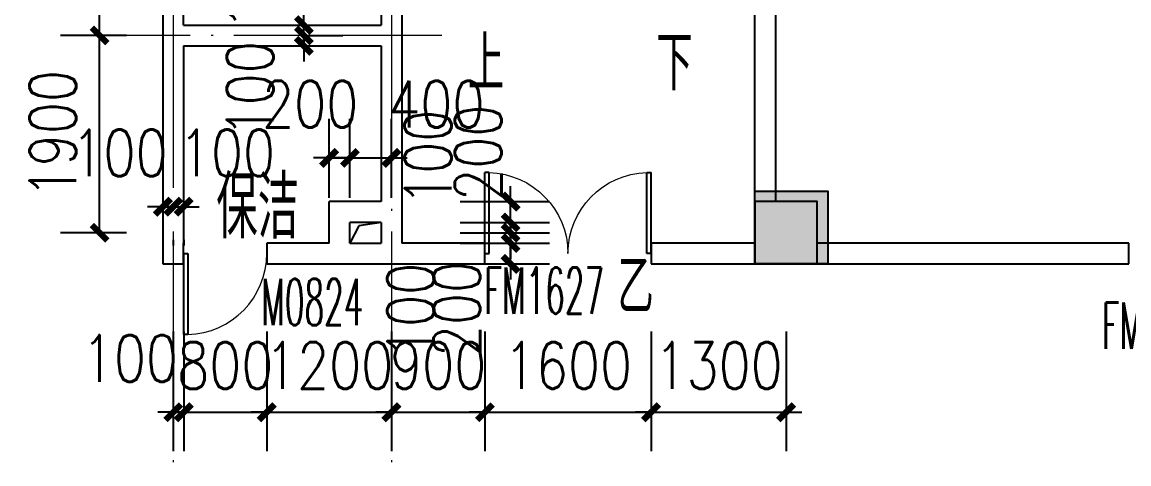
# Model space of a CAD drawing. Extents: x 1417642 to 3570900, y 124798 to 1191112.
# Drawn here: x 1504024 to 1514679, y 532146 to 536399 of the extents above; entities that cross this region are included whole.
import ezdxf

# ---------------------------------------------------------------- set-up
doc = ezdxf.new("R2010")
doc.units = 0
doc.header["$LTSCALE"] = 1000
doc.header["$MEASUREMENT"] = 0
doc.linetypes.add('DOTE', pattern=[2.42, 2, -0.2, 0.02, -0.2])
doc.layers.get('0').update_dxf_attribs({"linetype": 'CONTINUOUS'})
doc.layers.get('Defpoints').update_dxf_attribs({"linetype": 'CONTINUOUS'})
for name, color, linetype in [('colu', 2, 'CONTINUOUS'), ('COLUMN', 9, 'CONTINUOUS'), ('DIM_SYMB', 3, 'CONTINUOUS'), ('DOTE', 1, 'DOTE'), ('PUB_DIM', 3, 'CONTINUOUS'), ('PUB_HATCH', 8, 'CONTINUOUS'), ('PUB_TEXT', 40, 'CONTINUOUS'), ('tiaozheng', 20, 'CONTINUOUS'), ('WALL', 4, 'CONTINUOUS'), ('WINDOW', 2, 'CONTINUOUS'), ('WINDOW_TEXT', 7, 'CONTINUOUS'), ('柱填充 @ 1', 8, 'CONTINUOUS')]:
    doc.layers.add(name, color=color, linetype=linetype)
doc.styles.add('_TCH_DIM', font='ROMANS', dxfattribs={"width": 0.7, "bigfont": 'Z'})
doc.styles.add('_TCH_WINDOW', font='ROMANS.shx', dxfattribs={"width": 0.7, "height": 400, "bigfont": 'Z.shx'})
doc.styles.add('DIM_FONT', font='SIMPLEX.shx', dxfattribs={"width": 0.8})
doc.styles.add('Z', font='ROMANS', dxfattribs={"width": 0.7, "bigfont": 'Z'})
doc.dimstyles.new('DIMN150', dxfattribs={"dimscale": 1.5, "dimtxt": 300, "dimasz": 100, "dimexe": 250, "dimexo": 300, "dimgap": 150, "dimtad": 1, "dimdec": 0, "dimzin": 0, "dimdsep": 46, "dimtxsty": 'DIM_FONT', "dimblk": 'ARCHTICK', "dimcen": 0.09, "dimdle": 1.5, "dimclrt": 7, "dimazin": 2, "dimtfac": 1, "dimtdec": 0, "dimtix": 1, "dimtmove": 2, "dimatfit": 3, "dimldrblk": 'ARCHTICK', "dimfxl": 1, "dimtolj": 1, "dimtzin": 0, "dimarcsym": 0})

# ---------------------------------------------------------------- blocks, each defined once
blk = doc.blocks.new('5873')
at = {"layer": '柱填充 @ 1', "ltscale": 1000}
blk.add_hatch(color=256, dxfattribs=at).paths.add_polyline_path([(1575228, 706185), (1575928, 706185), (1575928, 705485), (1575228, 705485)])
at = {"layer": 'colu', "ltscale": 1000}
blk.add_lwpolyline([(1575228, 706185), (1575928, 706185), (1575928, 705485), (1575228, 705485)], close=True, dxfattribs=at)
blk = doc.blocks.new('_ArchTick')
at = {"color": 0, "linetype": 'ByBlock', "const_width": 0.4}
blk.add_lwpolyline([(-0.5, -0.5), (0.5, 0.5)], dxfattribs=at)
blk = doc.blocks.new('*D2363')
at = {"layer": 'Defpoints', "color": 0}
for p in [(1505379, 534753), (1505479, 534753), (1505479, 534622)]:
    blk.add_point(p, dxfattribs=at)
at = {"layer": 'PUB_DIM', "color": 0, "lineweight": -2}
for p, q in [((1505379, 534622), (1505229, 534622)), ((1505379, 534622), (1505479, 534622)), ((1505479, 534622), (1505629, 534622)), ((1505379, 534303), (1505379, 534247)), ((1505479, 534303), (1505479, 534247))]:
    blk.add_line(p, q, dxfattribs=at)
at = {"layer": 'PUB_DIM', "color": 0, "lineweight": -2, "xscale": 150, "yscale": 150, "zscale": 150}
blk.add_blockref('_ArchTick', (1505379, 534622), dxfattribs=at)
at = {"layer": 'PUB_DIM', "color": 0, "lineweight": -2, "xscale": 150, "yscale": 150, "zscale": 150, "rotation": 180}
blk.add_blockref('_ArchTick', (1505479, 534622), dxfattribs=at)
at = {"layer": 'PUB_DIM', "color": 7, "insert": (1504961, 535140), "char_height": 450, "attachment_point": 5, "style": 'DIM_FONT'}
blk.add_mtext('\\A1;100', dxfattribs=at)
blk = doc.blocks.new('*D2364')
at = {"layer": 'Defpoints', "color": 0}
for p in [(1505479, 534753), (1505579, 534753), (1505579, 534622)]:
    blk.add_point(p, dxfattribs=at)
at = {"layer": 'PUB_DIM', "color": 0, "lineweight": -2}
for p, q in [((1505479, 534622), (1505329, 534622)), ((1505479, 534622), (1505579, 534622)), ((1505579, 534622), (1505729, 534622)), ((1505479, 534303), (1505479, 534247)), ((1505579, 534303), (1505579, 534247))]:
    blk.add_line(p, q, dxfattribs=at)
at = {"layer": 'PUB_DIM', "color": 0, "lineweight": -2, "xscale": 150, "yscale": 150, "zscale": 150}
blk.add_blockref('_ArchTick', (1505479, 534622), dxfattribs=at)
at = {"layer": 'PUB_DIM', "color": 0, "lineweight": -2, "xscale": 150, "yscale": 150, "zscale": 150, "rotation": 180}
blk.add_blockref('_ArchTick', (1505579, 534622), dxfattribs=at)
at = {"layer": 'PUB_DIM', "color": 7, "insert": (1505996, 535140), "char_height": 450, "attachment_point": 5, "style": 'DIM_FONT'}
blk.add_mtext('\\A1;100', dxfattribs=at)
blk = doc.blocks.new('*D2365')
at = {"layer": 'Defpoints', "color": 0}
for p in [(1506318, 536371), (1506318, 536271), (1506736, 536371)]:
    blk.add_point(p, dxfattribs=at)
at = {"layer": 'PUB_DIM', "color": 0, "lineweight": -2}
for p, q in [((1506736, 536371), (1506736, 536521)), ((1506736, 536271), (1506736, 536371)), ((1506736, 536271), (1506736, 536121)), ((1506768, 536371), (1507111, 536371)), ((1506768, 536271), (1507111, 536271))]:
    blk.add_line(p, q, dxfattribs=at)
at = {"layer": 'PUB_DIM', "color": 0, "lineweight": -2, "xscale": 150, "yscale": 150, "zscale": 150}
for p, rotation in [((1506736, 536371), 270), ((1506736, 536271), 90)]:
    blk.add_blockref('_ArchTick', p, dxfattribs=dict(at, rotation=rotation))
at = {"layer": 'PUB_DIM', "color": 7, "insert": (1506218, 536789), "char_height": 450, "attachment_point": 5, "rotation": 90, "style": 'DIM_FONT'}
blk.add_mtext('\\A1;100', dxfattribs=at)
blk = doc.blocks.new('*D2366')
at = {"layer": 'Defpoints', "color": 0}
for p in [(1506318, 536271), (1506736, 536271), (1506318, 536171)]:
    blk.add_point(p, dxfattribs=at)
at = {"layer": 'PUB_DIM', "color": 0, "lineweight": -2}
for p, q in [((1506736, 536271), (1506736, 536421)), ((1506736, 536171), (1506736, 536271)), ((1506768, 536271), (1507111, 536271)), ((1506736, 536171), (1506736, 536021)), ((1506768, 536171), (1507111, 536171))]:
    blk.add_line(p, q, dxfattribs=at)
at = {"layer": 'PUB_DIM', "color": 0, "lineweight": -2, "xscale": 150, "yscale": 150, "zscale": 150}
for p, rotation in [((1506736, 536271), 270), ((1506736, 536171), 90)]:
    blk.add_blockref('_ArchTick', p, dxfattribs=dict(at, rotation=rotation))
at = {"layer": 'PUB_DIM', "color": 7, "insert": (1506218, 535753), "char_height": 450, "attachment_point": 5, "rotation": 90, "style": 'DIM_FONT'}
blk.add_mtext('\\A1;100', dxfattribs=at)
blk = doc.blocks.new('*D2373')
at = {"layer": 'Defpoints', "color": 0}
for p in [(1507179, 535092), (1506979, 534258), (1507179, 534258)]:
    blk.add_point(p, dxfattribs=at)
at = {"layer": 'PUB_DIM', "color": 0, "lineweight": -2}
for p, q in [((1506979, 534708), (1506979, 535467)), ((1507179, 534708), (1507179, 535467)), ((1506979, 535092), (1506829, 535092)), ((1506979, 535092), (1507179, 535092)), ((1507179, 535092), (1507329, 535092))]:
    blk.add_line(p, q, dxfattribs=at)
at = {"layer": 'PUB_DIM', "color": 0, "lineweight": -2, "xscale": 150, "yscale": 150, "zscale": 150}
blk.add_blockref('_ArchTick', (1506979, 535092), dxfattribs=at)
at = {"layer": 'PUB_DIM', "color": 0, "lineweight": -2, "xscale": 150, "yscale": 150, "zscale": 150, "rotation": 180}
blk.add_blockref('_ArchTick', (1507179, 535092), dxfattribs=at)
at = {"layer": 'PUB_DIM', "color": 7, "insert": (1506797, 535609), "char_height": 450, "attachment_point": 5, "style": 'DIM_FONT'}
blk.add_mtext('\\A1;200', dxfattribs=at)
blk = doc.blocks.new('*D2374')
at = {"layer": 'Defpoints', "color": 0}
for p in [(1507579, 535092), (1507179, 534258), (1507579, 534258)]:
    blk.add_point(p, dxfattribs=at)
at = {"layer": 'PUB_DIM', "color": 0, "lineweight": -2}
for p, q in [((1507179, 534708), (1507179, 535467)), ((1507579, 534708), (1507579, 535467)), ((1507179, 535092), (1507029, 535092)), ((1507179, 535092), (1507579, 535092)), ((1507579, 535092), (1507729, 535092))]:
    blk.add_line(p, q, dxfattribs=at)
at = {"layer": 'PUB_DIM', "color": 0, "lineweight": -2, "xscale": 150, "yscale": 150, "zscale": 150}
blk.add_blockref('_ArchTick', (1507179, 535092), dxfattribs=at)
at = {"layer": 'PUB_DIM', "color": 0, "lineweight": -2, "xscale": 150, "yscale": 150, "zscale": 150, "rotation": 180}
blk.add_blockref('_ArchTick', (1507579, 535092), dxfattribs=at)
at = {"layer": 'PUB_DIM', "color": 7, "insert": (1508012, 535609), "char_height": 450, "attachment_point": 5, "style": 'DIM_FONT'}
blk.add_mtext('\\A1;400', dxfattribs=at)
blk = doc.blocks.new('*D2375')
at = {"layer": 'Defpoints', "color": 0}
for p in [(1507791, 534671), (1508726, 534671), (1507791, 534471)]:
    blk.add_point(p, dxfattribs=at)
at = {"layer": 'PUB_DIM', "color": 0, "lineweight": -2}
for p, q in [((1508726, 534671), (1508726, 534821)), ((1508241, 534671), (1509101, 534671)), ((1508726, 534471), (1508726, 534671)), ((1508241, 534471), (1509101, 534471)), ((1508726, 534471), (1508726, 534321))]:
    blk.add_line(p, q, dxfattribs=at)
at = {"layer": 'PUB_DIM', "color": 0, "lineweight": -2, "xscale": 150, "yscale": 150, "zscale": 150}
for p, rotation in [((1508726, 534671), 270), ((1508726, 534471), 90)]:
    blk.add_blockref('_ArchTick', p, dxfattribs=dict(at, rotation=rotation))
at = {"layer": 'PUB_DIM', "color": 7, "insert": (1508415, 535142), "char_height": 450, "attachment_point": 5, "rotation": 90, "style": 'DIM_FONT'}
blk.add_mtext('\\A1;200', dxfattribs=at)
blk = doc.blocks.new('*D2376')
at = {"layer": 'Defpoints', "color": 0}
for p in [(1507791, 534471), (1508726, 534471), (1507791, 534371)]:
    blk.add_point(p, dxfattribs=at)
at = {"layer": 'PUB_DIM', "color": 0, "lineweight": -2}
for p, q in [((1508726, 534471), (1508726, 534621)), ((1508241, 534471), (1509101, 534471)), ((1508726, 534371), (1508726, 534471)), ((1508241, 534371), (1509101, 534371)), ((1508726, 534371), (1508726, 534221))]:
    blk.add_line(p, q, dxfattribs=at)
at = {"layer": 'PUB_DIM', "color": 0, "lineweight": -2, "xscale": 150, "yscale": 150, "zscale": 150}
for p, rotation in [((1508726, 534471), 270), ((1508726, 534371), 90)]:
    blk.add_blockref('_ArchTick', p, dxfattribs=dict(at, rotation=rotation))
at = {"layer": 'PUB_DIM', "color": 7, "insert": (1507931, 535093), "char_height": 450, "attachment_point": 5, "rotation": 90, "style": 'DIM_FONT'}
blk.add_mtext('\\A1;100', dxfattribs=at)
blk = doc.blocks.new('*D2377')
at = {"layer": 'Defpoints', "color": 0}
for p in [(1507791, 534371), (1508726, 534371), (1507791, 534271)]:
    blk.add_point(p, dxfattribs=at)
at = {"layer": 'PUB_DIM', "color": 0, "lineweight": -2}
for p, q in [((1508726, 534371), (1508726, 534521)), ((1508241, 534371), (1509101, 534371)), ((1508726, 534271), (1508726, 534371)), ((1508241, 534271), (1509101, 534271)), ((1508726, 534271), (1508726, 534121))]:
    blk.add_line(p, q, dxfattribs=at)
at = {"layer": 'PUB_DIM', "color": 0, "lineweight": -2, "xscale": 150, "yscale": 150, "zscale": 150}
for p, rotation in [((1508726, 534371), 270), ((1508726, 534271), 90)]:
    blk.add_blockref('_ArchTick', p, dxfattribs=dict(at, rotation=rotation))
at = {"layer": 'PUB_DIM', "color": 7, "insert": (1507764, 533619), "char_height": 450, "attachment_point": 5, "rotation": 90, "style": 'DIM_FONT'}
blk.add_mtext('\\A1;100', dxfattribs=at)
blk = doc.blocks.new('*D2378')
at = {"layer": 'Defpoints', "color": 0}
for p in [(1507791, 534271), (1508726, 534271), (1507791, 534071)]:
    blk.add_point(p, dxfattribs=at)
at = {"layer": 'PUB_DIM', "color": 0, "lineweight": -2}
for p, q in [((1508726, 534271), (1508726, 534421)), ((1508241, 534271), (1509101, 534271)), ((1508726, 534071), (1508726, 534271)), ((1508241, 534071), (1509101, 534071)), ((1508726, 534071), (1508726, 533921))]:
    blk.add_line(p, q, dxfattribs=at)
at = {"layer": 'PUB_DIM', "color": 0, "lineweight": -2, "xscale": 150, "yscale": 150, "zscale": 150}
for p, rotation in [((1508726, 534271), 270), ((1508726, 534071), 90)]:
    blk.add_blockref('_ArchTick', p, dxfattribs=dict(at, rotation=rotation))
at = {"layer": 'PUB_DIM', "color": 7, "insert": (1508209, 533637), "char_height": 450, "attachment_point": 5, "rotation": 90, "style": 'DIM_FONT'}
blk.add_mtext('\\A1;200', dxfattribs=at)
blk = doc.blocks.new('*D2728')
at = {"layer": 'Defpoints', "color": 0}
for p in [(1510079, 533871), (1511379, 533871), (1511379, 532643)]:
    blk.add_point(p, dxfattribs=at)
at = {"layer": 'PUB_DIM', "color": 0, "lineweight": -2}
for p, q in [((1510079, 533421), (1510079, 532268)), ((1511379, 533421), (1511379, 532268)), ((1510079, 532643), (1509929, 532643)), ((1510079, 532643), (1511379, 532643)), ((1511379, 532643), (1511529, 532643))]:
    blk.add_line(p, q, dxfattribs=at)
at = {"layer": 'PUB_DIM', "color": 0, "lineweight": -2, "xscale": 150, "yscale": 150, "zscale": 150}
blk.add_blockref('_ArchTick', (1510079, 532643), dxfattribs=at)
at = {"layer": 'PUB_DIM', "color": 0, "lineweight": -2, "xscale": 150, "yscale": 150, "zscale": 150, "rotation": 180}
blk.add_blockref('_ArchTick', (1511379, 532643), dxfattribs=at)
at = {"layer": 'PUB_DIM', "color": 7, "insert": (1510729, 533093), "char_height": 450, "attachment_point": 5, "style": 'DIM_FONT'}
blk.add_mtext('\\A1;1300', dxfattribs=at)
blk = doc.blocks.new('*D2729')
at = {"layer": 'Defpoints', "color": 0}
for p in [(1508479, 533871), (1510079, 533871), (1510079, 532643)]:
    blk.add_point(p, dxfattribs=at)
at = {"layer": 'PUB_DIM', "color": 0, "lineweight": -2}
for p, q in [((1508479, 533421), (1508479, 532268)), ((1510079, 533421), (1510079, 532268)), ((1508479, 532643), (1508329, 532643)), ((1508479, 532643), (1510079, 532643)), ((1510079, 532643), (1510229, 532643))]:
    blk.add_line(p, q, dxfattribs=at)
at = {"layer": 'PUB_DIM', "color": 0, "lineweight": -2, "xscale": 150, "yscale": 150, "zscale": 150}
blk.add_blockref('_ArchTick', (1508479, 532643), dxfattribs=at)
at = {"layer": 'PUB_DIM', "color": 0, "lineweight": -2, "xscale": 150, "yscale": 150, "zscale": 150, "rotation": 180}
blk.add_blockref('_ArchTick', (1510079, 532643), dxfattribs=at)
at = {"layer": 'PUB_DIM', "color": 7, "insert": (1509279, 533093), "char_height": 450, "attachment_point": 5, "style": 'DIM_FONT'}
blk.add_mtext('\\A1;1600', dxfattribs=at)
blk = doc.blocks.new('*D2730')
at = {"layer": 'Defpoints', "color": 0}
for p in [(1507579, 533871), (1508479, 533871), (1508479, 532643)]:
    blk.add_point(p, dxfattribs=at)
at = {"layer": 'PUB_DIM', "color": 0, "lineweight": -2}
for p, q in [((1507579, 533421), (1507579, 532268)), ((1508479, 533421), (1508479, 532268)), ((1507579, 532643), (1507429, 532643)), ((1507579, 532643), (1508479, 532643)), ((1508479, 532643), (1508629, 532643))]:
    blk.add_line(p, q, dxfattribs=at)
at = {"layer": 'PUB_DIM', "color": 0, "lineweight": -2, "xscale": 150, "yscale": 150, "zscale": 150}
blk.add_blockref('_ArchTick', (1507579, 532643), dxfattribs=at)
at = {"layer": 'PUB_DIM', "color": 0, "lineweight": -2, "xscale": 150, "yscale": 150, "zscale": 150, "rotation": 180}
blk.add_blockref('_ArchTick', (1508479, 532643), dxfattribs=at)
at = {"layer": 'PUB_DIM', "color": 7, "insert": (1508029, 533093), "char_height": 450, "attachment_point": 5, "style": 'DIM_FONT'}
blk.add_mtext('\\A1;900', dxfattribs=at)
blk = doc.blocks.new('*D2731')
at = {"layer": 'Defpoints', "color": 0}
for p in [(1506379, 533871), (1507579, 533871), (1507579, 532643)]:
    blk.add_point(p, dxfattribs=at)
at = {"layer": 'PUB_DIM', "color": 0, "lineweight": -2}
for p, q in [((1506379, 533421), (1506379, 532268)), ((1507579, 533421), (1507579, 532268)), ((1506379, 532643), (1506229, 532643)), ((1506379, 532643), (1507579, 532643)), ((1507579, 532643), (1507729, 532643))]:
    blk.add_line(p, q, dxfattribs=at)
at = {"layer": 'PUB_DIM', "color": 0, "lineweight": -2, "xscale": 150, "yscale": 150, "zscale": 150}
blk.add_blockref('_ArchTick', (1506379, 532643), dxfattribs=at)
at = {"layer": 'PUB_DIM', "color": 0, "lineweight": -2, "xscale": 150, "yscale": 150, "zscale": 150, "rotation": 180}
blk.add_blockref('_ArchTick', (1507579, 532643), dxfattribs=at)
at = {"layer": 'PUB_DIM', "color": 7, "insert": (1506979, 533093), "char_height": 450, "attachment_point": 5, "style": 'DIM_FONT'}
blk.add_mtext('\\A1;1200', dxfattribs=at)
blk = doc.blocks.new('*D2732')
at = {"layer": 'Defpoints', "color": 0}
for p in [(1505579, 533871), (1506379, 533871), (1506379, 532643)]:
    blk.add_point(p, dxfattribs=at)
at = {"layer": 'PUB_DIM', "color": 0, "lineweight": -2}
for p, q in [((1505579, 533421), (1505579, 532268)), ((1506379, 533421), (1506379, 532268)), ((1505579, 532643), (1505429, 532643)), ((1505579, 532643), (1506379, 532643)), ((1506379, 532643), (1506529, 532643))]:
    blk.add_line(p, q, dxfattribs=at)
at = {"layer": 'PUB_DIM', "color": 0, "lineweight": -2, "xscale": 150, "yscale": 150, "zscale": 150}
blk.add_blockref('_ArchTick', (1505579, 532643), dxfattribs=at)
at = {"layer": 'PUB_DIM', "color": 0, "lineweight": -2, "xscale": 150, "yscale": 150, "zscale": 150, "rotation": 180}
blk.add_blockref('_ArchTick', (1506379, 532643), dxfattribs=at)
at = {"layer": 'PUB_DIM', "color": 7, "insert": (1505979, 533093), "char_height": 450, "attachment_point": 5, "style": 'DIM_FONT'}
blk.add_mtext('\\A1;800', dxfattribs=at)
blk = doc.blocks.new('*D2733')
at = {"layer": 'Defpoints', "color": 0}
for p in [(1505479, 533871), (1505579, 533871), (1505579, 532643)]:
    blk.add_point(p, dxfattribs=at)
at = {"layer": 'PUB_DIM', "color": 0, "lineweight": -2}
for p, q in [((1505479, 533421), (1505479, 532268)), ((1505579, 533421), (1505579, 532268)), ((1505479, 532643), (1505329, 532643)), ((1505479, 532643), (1505579, 532643)), ((1505579, 532643), (1505729, 532643))]:
    blk.add_line(p, q, dxfattribs=at)
at = {"layer": 'PUB_DIM', "color": 0, "lineweight": -2, "xscale": 150, "yscale": 150, "zscale": 150}
blk.add_blockref('_ArchTick', (1505479, 532643), dxfattribs=at)
at = {"layer": 'PUB_DIM', "color": 0, "lineweight": -2, "xscale": 150, "yscale": 150, "zscale": 150, "rotation": 180}
blk.add_blockref('_ArchTick', (1505579, 532643), dxfattribs=at)
at = {"layer": 'PUB_DIM', "color": 7, "insert": (1505061, 533161), "char_height": 450, "attachment_point": 5, "style": 'DIM_FONT'}
blk.add_mtext('\\A1;100', dxfattribs=at)
blk = doc.blocks.new('*D2738')
at = {"layer": 'Defpoints', "color": 0}
for p in [(1504769, 538371), (1505479, 538371), (1505479, 536271)]:
    blk.add_point(p, dxfattribs=at)
at = {"layer": 'PUB_DIM', "color": 0, "lineweight": -2}
for p, q in [((1505029, 538371), (1504394, 538371)), ((1504769, 536269), (1504769, 538373)), ((1505029, 536271), (1504394, 536271))]:
    blk.add_line(p, q, dxfattribs=at)
at = {"layer": 'PUB_DIM', "color": 0, "lineweight": -2, "xscale": 150, "yscale": 150, "zscale": 150}
for p, rotation in [((1504769, 538371), 90), ((1504769, 536271), 270)]:
    blk.add_blockref('_ArchTick', p, dxfattribs=dict(at, rotation=rotation))
at = {"layer": 'PUB_DIM', "color": 7, "insert": (1504319, 537321), "char_height": 450, "attachment_point": 5, "rotation": 90, "style": 'DIM_FONT'}
blk.add_mtext('\\A1;2100', dxfattribs=at)
blk = doc.blocks.new('*D2739')
at = {"layer": 'Defpoints', "color": 0}
for p in [(1504769, 536271), (1505479, 536271), (1505479, 534371)]:
    blk.add_point(p, dxfattribs=at)
at = {"layer": 'PUB_DIM', "color": 0, "lineweight": -2}
for p, q in [((1505029, 536271), (1504394, 536271)), ((1504769, 534369), (1504769, 536273)), ((1505029, 534371), (1504394, 534371))]:
    blk.add_line(p, q, dxfattribs=at)
at = {"layer": 'PUB_DIM', "color": 0, "lineweight": -2, "xscale": 150, "yscale": 150, "zscale": 150}
for p, rotation in [((1504769, 536271), 90), ((1504769, 534371), 270)]:
    blk.add_blockref('_ArchTick', p, dxfattribs=dict(at, rotation=rotation))
at = {"layer": 'PUB_DIM', "color": 7, "insert": (1504319, 535321), "char_height": 450, "attachment_point": 5, "rotation": 90, "style": 'DIM_FONT'}
blk.add_mtext('\\A1;1900', dxfattribs=at)
blk = doc.blocks.new('_FZH')
blk.add_lwpolyline([(-0.5, -0.5), (0.5, -0.5), (0.5, 0.5), (-0.5, 0.5)], close=True)
at = {"layer": 'PUB_HATCH'}
blk.add_solid([(-0.5, -0.5), (0.5, -0.5), (-0.5, 0.5), (0.5, 0.5)], dxfattribs=at)
blk = doc.blocks.new('$DorLib2D$00000002')
for p, q in [((-0.5, 0), (-0.5, 0.4875)), ((-0.475, 0.4875), (-0.5, 0.4875)), ((-0.475, 0), (-0.475, 0.4875)), ((0.475, 0), (0.475, 0.4875)), ((0.475, 0.4875), (0.5, 0.4875)), ((0.5, 0), (0.5, 0.4875)), ((-0.5, 0), (-0.475, 0)), ((0.5, 0), (0.475, 0))]:
    blk.add_line(p, q)
at = {"lineweight": 13}
for centre, start, end in [((-0.4875, 0), 0, 88.53072), ((0.4875, 0), 91.46928, 180)]:
    blk.add_arc(centre, 0.4875, start, end, dxfattribs=at)
blk = doc.blocks.new('$DorLib2D$00000001')
for p, q in [((0.45, 0.975), (0.5, 0.975)), ((0.45, 0), (0.45, 0.975)), ((0.5, 0), (0.5, 0.975)), ((0.5, 0), (0.45, 0))]:
    blk.add_line(p, q)
at = {"lineweight": 13}
blk.add_arc((0.475, 0), 0.975, 91.4693, 180, dxfattribs=at)

msp = doc.modelspace()

# ---------------------------------------------------------------- linework, layer by layer
at = {"layer": 'DIM_SYMB'}
for points in [[(1510278.7, 536415.9, 0, 0, 0), (1510278.7, 541670.9, 0, 0, 0), (1508478.7, 541670.9, 0, 0, 0), (1508478.7, 538350.9, 120, 0, 0), (1508478.7, 537900.9, 0, 0, 0)], [(1508478.7, 536415.9, 0, 0, 0), (1508478.7, 537180.9, 120, 0, 0), (1508478.7, 537630.9, 0, 0, 0)]]:
    msp.add_lwpolyline(points, format="xyseb", dxfattribs=at)
at = {"layer": 'DOTE', "lineweight": 0, "elevation": 0}
for points in [[(1505478.7, 544062.6), (1505478.7, 532145.9)], [(1507578.7, 544062.6), (1507578.7, 532145.9)], [(1508062.8, 536270.9), (1504567.4, 536270.9)]]:
    msp.add_lwpolyline(points, dxfattribs=at)
at = {"layer": 'tiaozheng', "color": 2}
for p, q in [((1507478.7, 534470.9, 0), (1507265.3, 534436.2, 0)), ((1507265.3, 534436.2, 0), (1507178.7, 534270.9, 0))]:
    msp.add_line(p, q, dxfattribs=at)
at = {"layer": 'WALL'}
for p, q in [((1511078.7, 534670.9), (1511078.7, 542070.9)), ((1511278.7, 534670.9), (1511278.7, 542070.9)), ((1507678.7, 538370.9), (1507678.7, 536270.9)), ((1507478.7, 538270.9), (1507478.7, 536370.9)), ((1505378.7, 536770.9), (1505378.7, 536270.9)), ((1505578.7, 536370.9), (1505578.7, 536770.9)), ((1505378.7, 536270.9), (1505378.7, 534070.9)), ((1505578.7, 536370.9), (1507478.7, 536370.9)), ((1507678.7, 536270.9), (1507678.7, 534570.9)), ((1505578.7, 536170.9), (1507478.7, 536170.9)), ((1505578.7, 536170.9), (1505578.7, 534270.9)), ((1507478.7, 536170.9), (1507478.7, 534670.9)), ((1506978.7, 534270.9), (1506978.7, 534670.9)), ((1507478.7, 534670.9), (1506978.7, 534670.9)), ((1507678.7, 534570.9), (1507678.7, 534270.9)), ((1507178.7, 534270.9), (1507178.7, 534470.9)), ((1507478.7, 534470.9), (1507178.7, 534470.9)), ((1507478.7, 534470.9), (1507478.7, 534270.9)), ((1505578.7, 534070.9), (1505578.7, 534270.9)), ((1506978.7, 534270.9), (1506378.7, 534270.9)), ((1506378.7, 534270.9), (1506378.7, 534070.9)), ((1507178.7, 534270.9), (1507478.7, 534270.9)), ((1508478.7, 534270.9), (1507678.7, 534270.9)), ((1508478.7, 534070.9), (1508478.7, 534270.9)), ((1511078.7, 534270.9), (1510078.7, 534270.9)), ((1510078.7, 534270.9), (1510078.7, 534070.9)), ((1514678.7, 534270.9), (1511678.7, 534270.9)), ((1514678.7, 534070.9), (1514678.7, 534270.9)), ((1505378.7, 534070.9), (1505578.7, 534070.9)), ((1506378.7, 534070.9), (1507078.7, 534070.9)), ((1507078.7, 534070.9), (1507578.7, 534070.9)), ((1507578.7, 534070.9), (1508478.7, 534070.9)), ((1510078.7, 534070.9), (1511078.7, 534070.9)), ((1511678.7, 534070.9), (1514678.7, 534070.9))]:
    msp.add_line(p, q, dxfattribs=at)

# ---------------------------------------------------------------- block references
at = {"layer": 'COLUMN', "lineweight": 0, "xscale": 600, "yscale": 600, "zscale": 600}
msp.add_blockref('_FZH', (1511378.7, 534370.9, 0), dxfattribs=at)
at = {"layer": 'tiaozheng'}
msp.add_blockref('5873', (-64148.9, -171414.5, 0), dxfattribs=at)
at = {"layer": 'WINDOW', "lineweight": 0, "xscale": -1600, "yscale": 1600, "zscale": -1600}
msp.add_blockref('$DorLib2D$00000002', (1509278.7, 534170.9), dxfattribs=at)
at = {"layer": 'WINDOW', "lineweight": 0}
ref = msp.add_blockref('$DorLib2D$00000001', (1505978.7, 534170.9), dxfattribs=dict(at, xscale=-800, yscale=-800, zscale=-800))
ref.add_attrib('A', 'M0824', (1506326.8, 533480), dxfattribs={"layer": 'WINDOW_TEXT', "lineweight": 0, "height": 446.25, "style": '_TCH_WINDOW', "width": 0.494118})

# ---------------------------------------------------------------- texts
at = {"layer": 'PUB_TEXT', "width": 0.7}
for s, height, style, p in [('上', 525, '_TCH_DIM', (1508315.2, 535740.7, 0)), ('下', 525, '_TCH_DIM', (1510129.6, 535740.7, 0)), ('保洁', 600, 'Z', (1505892.5, 534316.1, 0))]:
    msp.add_text(s, height=height, dxfattribs=dict(at, style=style)).set_placement(p)
at = {"layer": 'WINDOW_TEXT', "style": '_TCH_WINDOW'}
for s, height, width, p in [('FM1627', 446.25, 0.494118, (1508474.1, 533591)), ('乙', 525, 0.7, (1509755.1, 533591)), ('FM1027', 446.25, 0.494118, (1514419.5, 533254))]:
    msp.add_text(s, height=height, dxfattribs=dict(at, width=width)).set_placement(p)

# ---------------------------------------------------------------- dimensions: what is measured, and where the dimension line sits
at = {"layer": 'PUB_DIM'}
for p1, p2, distance, picture, middle in [((1505478.7, 536270.9), (1505478.7, 538370.9), 709.8, '*D2738', (1504318.9, 537320.9)), ((1505478.7, 534370.9), (1505478.7, 536270.9), 709.8, '*D2739', (1504318.9, 535320.9)), ((1505578.7, 533871.1), (1506378.7, 533871.1), -1227.8, '*D2732', (1505978.7, 533093.4)), ((1506378.7, 533871.1), (1507578.7, 533871.1), -1227.8, '*D2731', (1506978.7, 533093.4)), ((1507578.7, 533871.1), (1508478.7, 533871.1), -1227.8, '*D2730', (1508028.7, 533093.4)), ((1508478.7, 533871.1), (1510078.7, 533871.1), -1227.8, '*D2729', (1509278.7, 533093.4)), ((1510078.7, 533871.1), (1511378.7, 533871.1), -1227.8, '*D2728', (1510728.7, 533093.4))]:
    dim = msp.add_aligned_dim(p1=p1, p2=p2, distance=distance, dimstyle='DIMN150', dxfattribs=at)
    dim.commit()
    dim.dimension.update_dxf_attribs({"geometry": picture, "text_midpoint": middle})
for base, p1, p2, angle, picture, middle in [((1506735.8, 536370.9), (1506317.8, 536270.9), (1506317.8, 536370.9), 90, '*D2365', (1506218.3, 536788.6)), ((1506735.8, 536270.9), (1506317.8, 536170.9), (1506317.8, 536270.9), 90, '*D2366', (1506218.3, 535753.1)), ((1507178.7, 535091.9), (1506978.7, 534257.5), (1507178.7, 534257.5), 0, '*D2373', (1506797, 535609.4)), ((1507578.7, 535091.9), (1507178.7, 534257.5), (1507578.7, 534257.5), 0, '*D2374', (1508012.2, 535609.4)), ((1508726.3, 534670.9), (1507790.8, 534470.9), (1507790.8, 534670.9), 90, '*D2375', (1508415.4, 535141.6)), ((1508726.3, 534470.9), (1507790.8, 534370.9), (1507790.8, 534470.9), 90, '*D2376', (1507930.7, 535093.2)), ((1505478.7, 534622.1), (1505378.7, 534753.3), (1505478.7, 534753.3), 0, '*D2363', (1504960.9, 535139.6)), ((1505578.7, 534622.1), (1505478.7, 534753.3), (1505578.7, 534753.3), 0, '*D2364', (1505996.4, 535139.6)), ((1508726.3, 534370.9), (1507790.8, 534270.9), (1507790.8, 534370.9), 90, '*D2377', (1507763.8, 533618.6)), ((1508726.3, 534270.9), (1507790.8, 534070.9), (1507790.8, 534270.9), 90, '*D2378', (1508208.8, 533637.4)), ((1505578.7, 532643.4), (1505478.7, 533871.1), (1505578.7, 533871.1), 0, '*D2733', (1505060.9, 533160.9))]:
    dim = msp.add_linear_dim(base=base, p1=p1, p2=p2, angle=angle, dimstyle='DIMN150', dxfattribs=at)
    dim.commit()
    dim.dimension.update_dxf_attribs({"geometry": picture, "text_midpoint": middle, "dimtype": 129})

doc.saveas('drawing.dxf')
